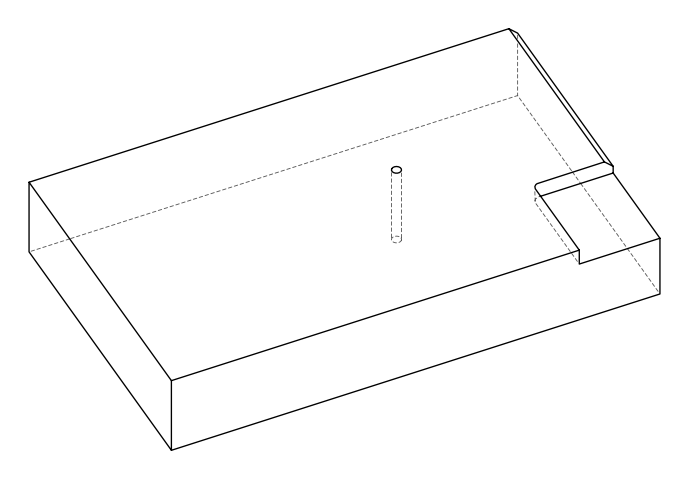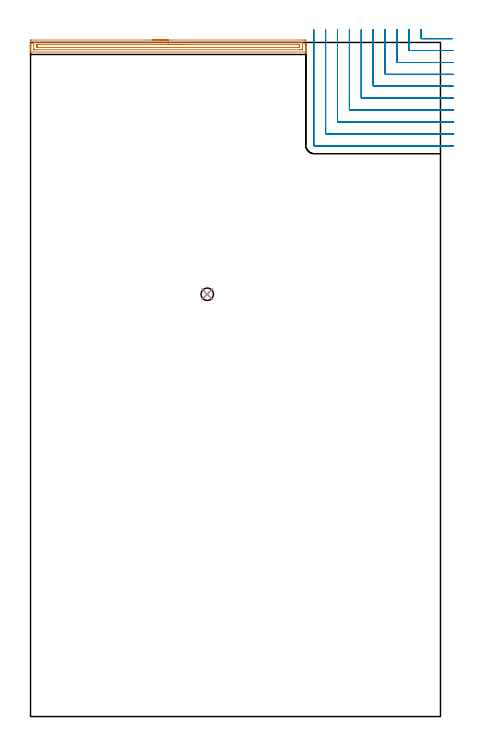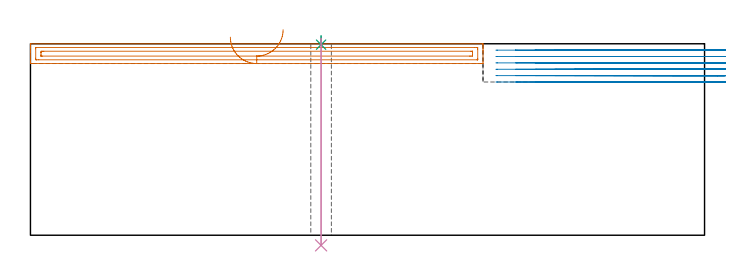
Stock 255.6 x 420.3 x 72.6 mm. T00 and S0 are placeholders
(PLAN: 4 operations, 3 tool changes, 17.1 min)
(1 AREA_MILL | FG_CHAMFER_SURFACE | UGT0205_001 | 4.32 min | 4961 mm3)
(2 MILL_CORNER_NOTCH_RECTANGULAR | CORNER_NOTCH_RECTANGULAR | UGT0201_127 | Follow Part, ap 2.475, ae 75% | 12.42 min | 84311 mm3)
(3 SPOT_DRILL | STEP1HOLE | NXT0321_9005460120000 | 0.03 min | 1 mm3)
(4 DRILL_THROUGH_HOLE_INTO_CENTER | STEP1HOLE | UGT0301_473 | 0.32 min | 3436 mm3)
(TOOL UGT0205_001 | Chamfer Mill 20 x 3 x 45 deg. | D20 FL50 Z2)
(TOOL UGT0201_127 | Carbide End Mill 9.9 | D9.9 FL15 Z4)
(TOOL NXT0321_9005460120000 | NC Spot Drill, 142deg, 12mm, Carbide, Uncoated | D12 PA142 FL30 Z2)
(TOOL UGT0301_473 | Carbide Drill 7.8 mm | D7.8 PA118 FL76 Z2)
(OP 1 AREA_MILL)
G17 G21 G94 G90
T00 M6
G54
G17 G0 G90 X75.8 Y421.8 S1061 M3
G43 Z82.6 H0
Z75.1
G94 G1 X75.838 Z74.228 F250.
X75.952 Z73.363
X76.141 Z72.512
X76.403 Z71.68
X76.737 Z70.874
X77.14 Z70.1
X77.609 Z69.364
X78.14 Z68.672
X78.729 Z68.029
X79.372 Z67.44
X80.064 Z66.908
X80.8 Z66.44
X81.574 Z66.037
X82.38 Z65.703
X83.212 Z65.441
X84.064 Z65.252
X84.928 Z65.138
X85.8 Z65.1
X170.378
X170.999 Y421.797 Z65.103
X171.593 Y421.791 Z65.106
X171.597 Y421.776 Z65.12
X171.6 Y421.178 Z65.719
Y417.603 Z69.291
Y417.02 Z69.877
Y416.71 Z70.187
Y416.126 Z70.77
Y415.816 Z71.079
Y415.195 Z71.704
Y414.732 Z72.167
Y414.361 Z72.53
X171.59 Y414.302 Z72.588
X171.445 Y414.3 Z72.6
X0.155
X0.01 Y414.302 Z72.588
X0.007 Y414.358 Z72.533
X0. Y414.732 Z72.167
Y415.195 Z71.704
Y415.816 Z71.079
Y417.02 Z69.877
Y417.603 Z69.291
X0.001 Y421.178 Z65.719
X0.003 Y421.776 Z65.12
X0.007 Y421.791 Z65.106
X0.601 Y421.8 Z65.1
X85.8
Y420.386 Z66.514
X169.316 Y420.385 Z66.515
X169.519 Y420.383 Z66.517
X169.576 Y420.38 Z66.52
X169.592 Y420.377 Z66.523
X169.594 Y420.372 Z66.528
X169.598 Y420.339 Z66.561
X169.599 Y420.284 Z66.616
X169.6 Y419.898 Z67.002
X169.599 Y416.325 Z70.575
X169.592 Y415.816 Z71.084
X169.59 Y415.726 Z71.174
X169.417 Y415.719 Z71.181
X169.315 Y415.716 Z71.184
X169.215 Y415.715 Z71.185
X168.424 Y415.714 Z71.186
X2.284 Y415.715 Z71.185
X2.081 Y415.717 Z71.183
X2.024 Y415.721 Z71.179
X2.008 Y415.724 Z71.176
X2.006 Y415.728 Z71.172
X2.002 Y415.761 Z71.139
X2.001 Y415.816 Z71.084
X2. Y416.202 Z70.698
X2.001 Y419.775 Z67.125
X2.008 Y420.284 Z66.616
X2.01 Y420.374 Z66.526
X2.183 Y420.381 Z66.519
X2.285 Y420.384 Z66.516
X2.385 Y420.385 Z66.515
X3.176 Y420.386 Z66.514
X85.8
Y418.972 Z67.928
X166.538 Y418.971 Z67.929
X166.957
X167.43 Y418.967 Z67.933
X167.579 Y418.965 Z67.935
X167.592 Y418.667 Z68.233
X167.598 Y418.497 Z68.403
X167.6 Y418.327 Z68.573
Y417.603 Z69.297
Y417.434 Z69.466
X167.596 Y417.264 Z69.636
X167.59 Y417.151 Z69.749
X167.585 Y417.134 Z69.766
X167.577 Y417.132 Z69.768
X167.549 Y417.13 Z69.77
X167.43 Y417.129 Z69.771
X167.012 Y417.128 Z69.772
X5.062 Y417.129 Z69.771
X4.643
X4.17 Y417.133 Z69.767
X4.021 Y417.135 Z69.765
X4.008 Y417.434 Z69.466
X4.002 Y417.603 Z69.297
X4. Y417.773 Z69.127
Y418.497 Z68.403
Y418.666 Z68.234
X4.004 Y418.836 Z68.064
X4.01 Y418.949 Z67.951
X4.015 Y418.966 Z67.934
X4.023 Y418.968 Z67.932
X4.051 Y418.97 Z67.93
X4.17 Y418.971 Z67.929
X4.588 Y418.972 Z67.928
X85.8
X86.672 Z67.966
X87.537 Z68.08
X88.388 Z68.269
X89.22 Z68.531
X90.026 Z68.865
X90.8 Z69.268
X91.536 Z69.737
X92.228 Z70.268
X92.871 Z70.857
X93.46 Z71.501
X93.992 Z72.193
X94.46 Z72.928
X94.863 Z73.702
X95.197 Z74.508
X95.459 Z75.34
X95.648 Z76.192
X95.762 Z77.057
X95.8 Z77.928
G0 Z82.6
M5
M2
(OP 2 MILL_CORNER_NOTCH_RECTANGULAR)
G17 G21 G94 G90
T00 M6
G54
G17 G0 G90 X243.364 Y428.25 S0 M3
G43 Z82.6 H0
Z70.183
G94 G1 X243.375 Y425.25 F250.
Y425.019 F500.
Y423.165
G3 X243.865 Y422.675 R0.495
G1 X259.943
X262.943 F250.
G0 Z82.6
X235.938 Y428.25
Z70.183
G1 X235.95 Y425.25
Y425.019 F500.
Y415.74
G3 X236.44 Y415.25 R0.495
G1 X260.55
X263.55 F250.
G0 Z82.6
X228.511 Y428.25
Z70.183
G1 X228.524 Y425.25
G2 X228.525 Y425.019 R51.975 F500.
G1 Y408.315
G3 X229.015 Y407.825 R0.495
G1 X260.55
X263.55 F250.
G0 Z82.6
X221.084 Y428.25
Z70.183
G1 X221.099 Y425.25
G2 X221.1 Y425.019 R44.55 F500.
G1 Y400.891
G3 X221.591 Y400.4 R0.495
G1 X260.55
X263.55 F250.
G0 Z82.6
X213.656 Y428.25
Z70.183
G1 X213.674 Y425.25
G2 X213.675 Y425.019 R37.125 F500.
G1 Y393.466
G3 X214.166 Y392.975 R0.495
G1 X260.55
X263.55 F250.
G0 Z82.6
X206.226 Y428.25
Z70.183
G1 X206.249 Y425.25
G2 X206.25 Y425.019 R29.7 F500.
G1 Y386.041
G3 X206.741 Y385.55 R0.495
G1 X260.55
X263.55 F250.
G0 Z82.6
X198.793 Y428.25
Z70.183
G1 X198.824 Y425.25
G2 X198.825 Y425.019 R22.275 F500.
G1 Y378.616
G3 X199.316 Y378.125 R0.495
G1 X260.55
X263.55 F250.
G0 Z82.6
X191.352 Y428.25
Z70.183
G1 X191.398 Y425.25
G2 X191.4 Y425.019 R14.85 F500.
G1 Y371.192
G3 X191.892 Y370.7 R0.495
G1 X260.55
X263.55 F250.
G0 Z82.6
X183.878 Y428.249
Z70.183
G1 X183.971 Y425.25
G2 X183.975 Y425.019 R7.425 F500.
G1 Y363.767
G3 X184.467 Y363.275 R0.495
G1 X260.55
X263.55 F250.
G0 Z82.6
X176.55 Y428.019
Z70.183
G1 Y425.019
Y356.342 F500.
G3 X177.042 Y355.85 R0.495
G1 X260.55
X263.55 F250.
G0 Z82.6
X243.375 Y428.25
Z67.767
G1 Y425.25
Y423.165 F500.
G3 X243.865 Y422.675 R0.495
G1 X259.943
X262.943 F250.
G0 Z82.6
X235.95 Y428.25
Z67.767
G1 Y425.25
Y415.74 F500.
G3 X236.44 Y415.25 R0.495
G1 X260.55
X263.55 F250.
G0 Z82.6
X228.525 Y428.25
Z67.767
G1 Y425.25
Y408.316 F500.
G3 X229.015 Y407.825 R0.495
G1 X260.55
X263.55 F250.
G0 Z82.6
X221.1 Y428.25
Z67.767
G1 Y425.25
Y400.891 F500.
G3 X221.591 Y400.4 R0.495
G1 X260.55
X263.55 F250.
G0 Z82.6
X213.675 Y428.25
Z67.767
G1 Y425.25
Y393.466 F500.
G3 X214.166 Y392.975 R0.495
G1 X260.55
X263.55 F250.
G0 Z82.6
X206.25 Y428.25
Z67.767
G1 Y425.25
Y386.041 F500.
G3 X206.741 Y385.55 R0.495
G1 X260.55
X263.55 F250.
G0 Z82.6
X198.825 Y428.25
Z67.767
G1 Y425.25
Y378.616 F500.
G3 X199.316 Y378.125 R0.495
G1 X260.55
X263.55 F250.
G0 Z82.6
X191.4 Y428.25
Z67.767
G1 Y425.25
Y371.192 F500.
G3 X191.892 Y370.7 R0.495
G1 X260.55
X263.55 F250.
G0 Z82.6
X183.975 Y428.25
Z67.767
G1 Y425.25
Y363.767 F500.
G3 X184.467 Y363.275 R0.495
G1 X260.55
X263.55 F250.
G0 Z82.6
X176.55 Y428.25
Z67.767
G1 Y425.25
Y356.342 F500.
G3 X177.042 Y355.85 R0.495
G1 X260.55
X263.55 F250.
G0 Z82.6
X243.375 Y428.25
Z65.35
G1 Y425.25
Y423.165 F500.
G3 X243.865 Y422.675 R0.495
G1 X259.943
X262.943 F250.
G0 Z82.6
X235.95 Y428.25
Z65.35
G1 Y425.25
Y415.74 F500.
G3 X236.44 Y415.25 R0.495
G1 X260.55
X263.55 F250.
G0 Z82.6
X228.525 Y428.25
Z65.35
G1 Y425.25
Y408.316 F500.
G3 X229.015 Y407.825 R0.495
G1 X260.55
X263.55 F250.
G0 Z82.6
X221.1 Y428.25
Z65.35
G1 Y425.25
Y400.891 F500.
G3 X221.591 Y400.4 R0.495
G1 X260.55
X263.55 F250.
G0 Z82.6
X213.675 Y428.25
Z65.35
G1 Y425.25
Y393.466 F500.
G3 X214.166 Y392.975 R0.495
G1 X260.55
X263.55 F250.
G0 Z82.6
X206.25 Y428.25
Z65.35
G1 Y425.25
Y386.041 F500.
G3 X206.741 Y385.55 R0.495
G1 X260.55
X263.55 F250.
G0 Z82.6
X198.825 Y428.25
Z65.35
G1 Y425.25
Y378.616 F500.
G3 X199.316 Y378.125 R0.495
G1 X260.55
X263.55 F250.
G0 Z82.6
X191.4 Y428.25
Z65.35
G1 Y425.25
Y371.192 F500.
G3 X191.892 Y370.7 R0.495
G1 X260.55
X263.55 F250.
G0 Z82.6
X183.975 Y428.25
Z65.35
G1 Y425.25
Y363.767 F500.
G3 X184.467 Y363.275 R0.495
G1 X260.55
X263.55 F250.
G0 Z82.6
X176.55 Y428.25
Z65.35
G1 Y425.25
Y356.342 F500.
G3 X177.042 Y355.85 R0.495
G1 X260.55
X263.55 F250.
G0 Z82.6
X243.375 Y428.25
Z62.933
G1 Y425.25
Y423.165 F500.
G3 X243.865 Y422.675 R0.495
G1 X259.943
X262.943 F250.
G0 Z82.6
X235.95 Y428.25
Z62.933
G1 Y425.25
Y415.74 F500.
G3 X236.44 Y415.25 R0.495
G1 X260.55
X263.55 F250.
G0 Z82.6
X228.525 Y428.25
Z62.933
G1 Y425.25
Y408.315 F500.
G3 X229.015 Y407.825 R0.495
G1 X260.55
X263.55 F250.
G0 Z82.6
X221.1 Y428.25
Z62.933
G1 Y425.25
Y400.891 F500.
G3 X221.591 Y400.4 R0.495
G1 X260.55
X263.55 F250.
G0 Z82.6
X213.675 Y428.25
Z62.933
G1 Y425.25
Y393.466 F500.
G3 X214.166 Y392.975 R0.495
G1 X260.55
X263.55 F250.
G0 Z82.6
X206.25 Y428.25
Z62.933
G1 Y425.25
Y386.041 F500.
G3 X206.741 Y385.55 R0.495
G1 X260.55
X263.55 F250.
G0 Z82.6
X198.825 Y428.25
Z62.933
G1 Y425.25
Y378.616 F500.
G3 X199.316 Y378.125 R0.495
G1 X260.55
X263.55 F250.
G0 Z82.6
X191.4 Y428.25
Z62.933
G1 Y425.25
Y371.191 F500.
G3 X191.891 Y370.7 R0.495
G1 X260.55
X263.55 F250.
G0 Z82.6
X183.975 Y428.25
Z62.933
G1 Y425.25
Y363.767 F500.
G3 X184.467 Y363.275 R0.495
G1 X260.55
X263.55 F250.
G0 Z82.6
X176.55 Y428.25
Z62.933
G1 Y425.25
Y356.342 F500.
G3 X177.042 Y355.85 R0.495
G1 X260.55
X263.55 F250.
G0 Z82.6
X243.375 Y428.25
Z60.517
G1 Y425.25
Y423.165 F500.
G3 X243.865 Y422.675 R0.495
G1 X259.943
X262.943 F250.
G0 Z82.6
X235.95 Y428.25
Z60.517
G1 Y425.25
Y415.74 F500.
G3 X236.44 Y415.25 R0.495
G1 X260.55
X263.55 F250.
G0 Z82.6
X228.525 Y428.25
Z60.517
G1 Y425.25
Y408.315 F500.
G3 X229.015 Y407.825 R0.495
G1 X260.55
X263.55 F250.
G0 Z82.6
X221.1 Y428.25
Z60.517
G1 Y425.25
Y400.891 F500.
G3 X221.591 Y400.4 R0.495
G1 X260.55
X263.55 F250.
G0 Z82.6
X213.675 Y428.25
Z60.517
G1 Y425.25
Y393.466 F500.
G3 X214.166 Y392.975 R0.495
G1 X260.55
X263.55 F250.
G0 Z82.6
X206.25 Y428.25
Z60.517
G1 Y425.25
Y386.041 F500.
G3 X206.741 Y385.55 R0.495
G1 X260.55
X263.55 F250.
G0 Z82.6
X198.825 Y428.25
Z60.517
G1 Y425.25
Y378.616 F500.
G3 X199.316 Y378.125 R0.495
G1 X260.55
X263.55 F250.
G0 Z82.6
X191.4 Y428.25
Z60.517
G1 Y425.25
Y371.191 F500.
G3 X191.891 Y370.7 R0.495
G1 X260.55
X263.55 F250.
G0 Z82.6
X183.975 Y428.25
Z60.517
G1 Y425.25
Y363.767 F500.
G3 X184.467 Y363.275 R0.495
G1 X260.55
X263.55 F250.
G0 Z82.6
X176.55 Y428.25
Z60.517
G1 Y425.25
Y356.342 F500.
G3 X177.042 Y355.85 R0.495
G1 X260.55
X263.55 F250.
G0 Z82.6
X243.375 Y428.25
Z58.1
G1 Y425.25
Y423.165 F500.
G3 X243.865 Y422.675 R0.495
G1 X259.943
X262.943 F250.
G0 Z82.6
X235.95 Y428.25
Z58.1
G1 Y425.25
Y415.74 F500.
G3 X236.44 Y415.25 R0.495
G1 X260.55
X263.55 F250.
G0 Z82.6
X228.525 Y428.25
Z58.1
G1 Y425.25
Y408.315 F500.
G3 X229.015 Y407.825 R0.495
G1 X260.55
X263.55 F250.
G0 Z82.6
X221.1 Y428.25
Z58.1
G1 Y425.25
Y400.891 F500.
G3 X221.591 Y400.4 R0.495
G1 X260.55
X263.55 F250.
G0 Z82.6
X213.675 Y428.25
Z58.1
G1 Y425.25
Y393.466 F500.
G3 X214.166 Y392.975 R0.495
G1 X260.55
X263.55 F250.
G0 Z82.6
X206.25 Y428.25
Z58.1
G1 Y425.25
Y386.041 F500.
G3 X206.741 Y385.55 R0.495
G1 X260.55
X263.55 F250.
G0 Z82.6
X198.825 Y428.25
Z58.1
G1 Y425.25
Y378.616 F500.
G3 X199.316 Y378.125 R0.495
G1 X260.55
X263.55 F250.
G0 Z82.6
X191.4 Y428.25
Z58.1
G1 Y425.25
Y371.191 F500.
G3 X191.891 Y370.7 R0.495
G1 X260.55
X263.55 F250.
G0 Z82.6
X183.975 Y428.25
Z58.1
G1 Y425.25
Y363.767 F500.
G3 X184.467 Y363.275 R0.495
G1 X260.55
X263.55 F250.
G0 Z82.6
X176.55 Y428.25
Z58.1
G1 Y425.25
Y356.342 F500.
G3 X177.042 Y355.85 R0.495
G1 X260.55
X263.55 F250.
G0 Z82.6
M5
M2
(OP 3 SPOT_DRILL)
G17 G21 G94 G90
T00 M6
G54
G17 G0 G90 X110.2 Y263.3 S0 M3
G43 Z82.6 H0
G94 G81 G98 Z72.264 F250. R75.6
G80
M5
M2
(OP 4 DRILL_THROUGH_HOLE_INTO_CENTER)
G17 G21 G94 G90
T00 M6
G54
G17 G0 G90 X110.2 Y263.3 S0 M3
G43 Z82.6 H0
G94 G73 G98 Z-3.843 F250. Q7.644 R74.6
G80
M5
M2
